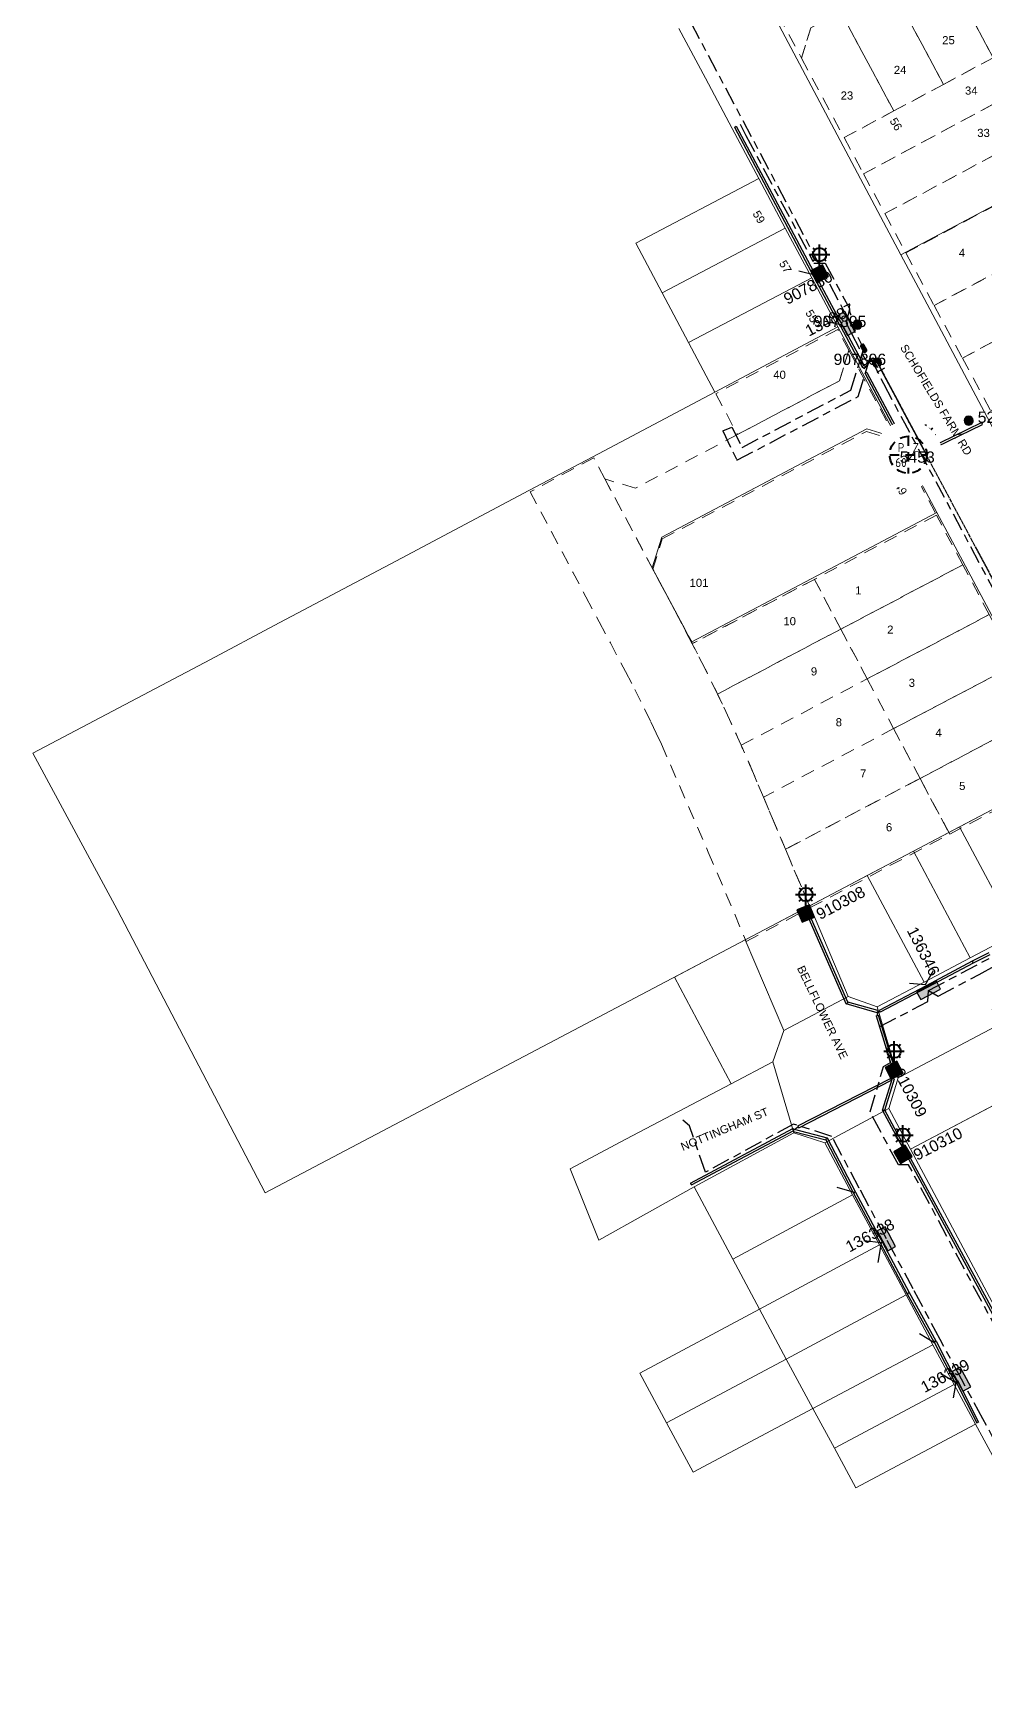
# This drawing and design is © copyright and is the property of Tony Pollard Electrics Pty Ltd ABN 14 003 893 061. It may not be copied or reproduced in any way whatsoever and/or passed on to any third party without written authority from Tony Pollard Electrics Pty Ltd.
# Model space of a CAD drawing. Header units: metres. Extents: x 303431 to 305438, y 6269401 to 6270518.
# Drawn here: x 303430.8 to 303642, y 6269527.3 to 6269892.9 of the extents above; entities that cross this region are included whole.
import ezdxf
from ezdxf.enums import TextEntityAlignment as Align

# ---------------------------------------------------------------- set-up
doc = ezdxf.new("R2010")
doc.units = ezdxf.units.M
for name, pattern in [('Cable Exist OH', [1, 1, 0]), ('Cable Exist UG', [8.2, 4, -1.2, 1.8, -1.2]), ('Dash', [5, 3, -2])]:
    doc.linetypes.add(name, pattern=pattern)
doc.layers.get('0').update_dxf_attribs({"color": 6})
for name, color, linetype, lineweight in [('Cadastre Developer_SP_EXT', 9, 'Continuous', 5), ('Cadastre Land Parcels_SP_EXT', 9, 'Continuous', 5), ('Cadastre Roads_SP_EXT', 9, 'Continuous', 5)]:
    doc.layers.add(name, color=color, linetype=linetype, lineweight=lineweight)
for name, color, linetype in [('Duct_SP_EXT', 7, 'Continuous'), ('Equip_HV_EXT', 7, 'Continuous'), ('Equip_SL_EXT', 7, 'Continuous'), ('Equip_SP_SL_EXT', 7, 'Continuous'), ('Mains_HV_EXT', 7, 'Continuous'), ('Mains_LV_EXT', 7, 'Continuous'), ('Mains_SL_EXT', 7, 'Continuous'), ('SupportsOH_SP_TR_HV_LV_SL_EXT', 7, 'Continuous'), ('SupportsUG_SP_LV_EXT', 7, 'Continuous'), ('SupportsUG_SP_LV_SL_EXT', 7, 'Continuous'), ('Trench_SP_EXT', 7, 'Continuous')]:
    doc.layers.add(name, color=color, linetype=linetype)
doc.styles.add('COLUMN_LABEL', font='arial.ttf')
doc.styles.add('iecARIAL', font='arial.ttf', dxfattribs={"height": 2})
doc.styles.add('IESYMBOL1', font='isocp.shx')
doc.styles.add('POLE_LABEL', font='arial.ttf')
doc.styles.add('SLCP_LABEL', font='arial.ttf', dxfattribs={"height": 3.5})
doc.styles.get("Standard").update_dxf_attribs({"font": 'arial.ttf'})

# ---------------------------------------------------------------- blocks, each defined once
blk = doc.blocks.new('COLUMN_EXT')
blk.add_hatch(color=256).paths.add_polyline_path([(-1.49, 1.48), (-1.49, -1.49), (1.48, -1.49), (1.48, 1.48)])
blk.add_lwpolyline([(-1.49, -1.49), (1.48, -1.49), (1.48, 1.48), (-1.49, 1.48)], close=True)
for tag, height, style, flags, p in [('STRUCTURE_PLANT_NUMBER', 0.2, 'POLE_LABEL', 9, (1.81, 0.03)), ('ASSET_NUM', 2.5, 'COLUMN_LABEL', 8, (2, 2)), ('STREET_CODE', 0.2, 'COLUMN_LABEL', 9, (1.81, -0.2))]:
    blk.add_attdef(tag, text='', height=height, dxfattribs=dict(style=style, flags=flags)).set_placement(p, align=Align.MIDDLE_LEFT)
at = {"flags": 1}
blk.add_attdef('Z', (1.81, -2.35), '', height=0.2, dxfattribs=at)
at = {"flags": 9}
for tag, p in [('COLUMN_TYPE', (1.81, -0.4)), ('OWNED_BY', (1.81, -0.6)), ('STATE', (1.81, -0.8)), ('USAGE', (1.81, -1)), ('STREETNAME', (1.81, -1.6)), ('SUBURB', (1.81, -1.8)), ('LEGEND', (1.81, -1.2)), ('LOCATION', (1.81, -1.4)), ('NOTES', (1.81, -2))]:
    blk.add_attdef(tag, text='', height=0.2, dxfattribs=at).set_placement(p, align=Align.MIDDLE_LEFT)
blk = doc.blocks.new('PILLAR_EXT')
blk.add_hatch(color=256).paths.add_polyline_path([(-2.475, 0.99), (-2.475, -0.99), (2.475, -0.99), (2.475, 0.99)])
blk.add_lwpolyline([(-2.475, -0.99), (2.475, -0.99), (2.475, 0.99), (-2.475, 0.99)], close=True)
at = {"style": 'iecARIAL', "flags": 8}
blk.add_attdef('ASSET_NUM', (1.5, 3.5), '', height=2.5, dxfattribs=at)
for tag, p, flags in [('OWNED_BY', (0, -0.2), 9), ('STATE', (0, -0.4), 9), ('SUPPORT_TYPE', (0, -0.6), 9), ('STREETNAME', (0, -1.8), 9), ('SUBURB', (0, -2), 1), ('USAGE', (0, -0.8), 9), ('LEGEND', (0, -1), 9), ('LOCATION', (0, -1.2), 9), ('NOTES', (0, -1.4), 9), ('PARENT', (0, -1.6), 9)]:
    blk.add_attdef(tag, p, '', height=0.2, dxfattribs=dict(flags=flags))
blk = doc.blocks.new('SL_LANTERN_EXT')
at = {"lineweight": 40}
for p, q in [((-2.25, 4.22), (2.25, 4.22)), ((-1.46, 5.68), (-1.06, 5.28)), ((0, 1.97), (0, 6.47)), ((1.46, 5.68), (1.06, 5.28)), ((-1.46, 2.76), (-1.06, 3.16)), ((0, 0), (0, 2.72)), ((1.46, 2.76), (1.06, 3.16))]:
    blk.add_line(p, q, dxfattribs=at)
blk.add_circle((0, 4.22), 1.5, dxfattribs=at)
at = {"style": 'iecARIAL', "flags": 9}
blk.add_attdef('ASSET_NUM', (1.5, 1.5), '', height=2.5, dxfattribs=at)
for tag, p, height, flags in [('OPERATING_VOLTAGE', (0.98, -1.65), 0.2, 9), ('ORIENTATION', (0.98, -1.85), 0.2, 9), ('OWNED_BY', (0.98, -2.05), 0.2, 9), ('STATE', (0.98, -2.25), 0.2, 9), ('CONSTRUCTED_VOLTAGE', (0.98, -0.65), 0.2, 9), ('CONTROL_TYPE', (0.98, -0.85), 0.2, 9), ('LANTERN_PURPOSE', (0.98, -1.05), 0.2, 9), ('LANTERN_TYPE', (0.98, -1.25), 0.2, 9), ('NO_PHASES', (0.98, -1.45), 0.2, 9), ('USAGE', (0.98, -2.45), 0.2, 9), ('CEXIST', (0.98, -2.65), 0.2, 9), ('CNEW', (0.98, -2.85), 0.2, 9), ('CNUMBER', (0.98, -3.05), 0.2, 9), ('CREMOVE', (0.98, -3.25), 0.2, 9), ('CREPLACE', (0.98, -3.45), 0.2, 9), ('LKINGHEIGHT', (0.98, -3.65), 0.2, 9), ('LBRACKET', (0.98, -3.85), 0.2, 9), ('LNUMBER', (2.18, -3.25), 2.5, 8), ('LBRACKETVOCAB', (0.98, -4.05), 0.2, 9), ('LCATEGORY', (0.98, -4.25), 0.2, 9), ('LCHARGE1', (0.98, -4.45), 0.2, 9), ('LCHARGE1PERCENT', (0.98, -4.65), 0.2, 9), ('LCHARGE2', (0.98, -4.85), 0.2, 9), ('LCHARGE2PERCENT', (0.98, -5.05), 0.2, 9), ('LCHARGE3', (0.98, -5.25), 0.2, 9), ('LCHARGE3PERCENT', (0.98, -5.45), 0.2, 9), ('LEXIST', (0.98, -5.65), 0.2, 9), ('LLAMP', (0.98, -5.85), 0.2, 9), ('LLAMPVOCAB', (0.98, -6.05), 0.2, 9), ('LMAST', (0.98, -6.25), 0.2, 9), ('LMASTVOCAB', (0.98, -6.45), 0.2, 9), ('LNEW', (0.98, -6.65), 0.2, 9), ('LANTNUMBER', (0.98, -6.85), 0.2, 9), ('LOUTREACH', (0.98, -7.25), 0.2, 9), ('LOUTREACHVOCAB', (0.98, -7.45), 0.2, 9), ('STREETNAME', (0.98, -9.25), 0.2, 9), ('SUBURB', (0.98, -9.45), 0.2, 1), ('LRATECODE', (0.98, -7.65), 0.2, 9), ('LREMOVE', (0.98, -7.85), 0.2, 9), ('LREPLACE', (0.98, -8.05), 0.2, 9), ('LTYPE', (0.98, -8.25), 0.2, 9), ('LTYPEVOCAB', (0.98, -8.45), 0.2, 9), ('LEGEND', (0.98, -8.65), 0.2, 9), ('LOCATION', (0.98, -8.85), 0.2, 9), ('NOTES', (0.98, -9.05), 0.2, 9)]:
    blk.add_attdef(tag, p, '', height=height, dxfattribs=dict(flags=flags))
blk = doc.blocks.new('POLE_EXT')
blk.add_hatch(color=256).paths.add_polyline_path([(-1, 0, 1), (1, 0, 1)])
blk.add_lwpolyline([(-1, 0, 1), (1, 0, 1)], format="xyb", close=True)
for tag, height, flags, p in [('pNumber', 2.5, 8, (-17.84, 2.07)), ('OWNED_BY', 0.2, 9, (1.35, -0.4)), ('SPECIAL_USE', 0.2, 9, (1.35, -0.8)), ('STATE', 0.2, 9, (1.35, -1)), ('cLV', 0.2, 9, (1.35, -1.4)), ('hDepth', 0.2, 9, (1.35, -1.6)), ('hDia', 0.2, 9, (1.35, -1.8)), ('cHV', 0.2, 9, (1.35, -2)), ('cLinedev', 0.2, 9, (1.35, -3.4)), ('PARENT', 0.2, 9, (1.35, -0.6)), ('USAGE', 0.2, 9, (1.35, -1.2)), ('LBRACKET', 0.2, 9, (1.35, -2.2)), ('LExisting', 0.2, 9, (1.35, -2.4)), ('LANTNUMBER', 0.2, 9, (1.35, -2.6)), ('LOther', 0.2, 9, (1.35, -2.8)), ('LRemove', 0.2, 9, (1.35, -3)), ('LEGEND', 0.2, 9, (1.35, -3.2)), ('LOCATION', 0.2, 9, (1.35, -3.6)), ('pExisting', 0.2, 9, (1.35, -3.8)), ('pFooting', 0.2, 9, (1.35, -4.4)), ('pNew', 0.2, 9, (1.35, -4.6)), ('pRelocate', 0.2, 9, (1.35, -5)), ('pRemove', 0.2, 9, (1.35, -5.2)), ('pReplace', 0.2, 9, (1.35, -5.4)), ('pStay', 0.2, 9, (1.35, -5.6)), ('pType', 0.2, 9, (1.35, -5.8)), ('cspan', 0.2, 9, (1.35, -6)), ('STREETNAME', 0.2, 9, (1.35, -6.2)), ('SUBURB', 0.2, 9, (1.35, -6.4)), ('OPERATED_BY', 0.2, 9, (1.36, -7.01)), ('PFNUMBER', 0.2, 9, (1.35, -4)), ('NEWPFNUMBER', 0.2, 9, (1.35, -4.2)), ('NOTES', 0.2, 9, (1.35, -6.6)), ('MAINTAINED_BY', 0.2, 9, (1.36, -6.81))]:
    blk.add_attdef(tag, text='', height=height, dxfattribs=dict(flags=flags)).set_placement(p, align=Align.MIDDLE_LEFT)
at = {"style": 'POLE_LABEL'}
for tag, height, flags, p in [('STRUCTURE_PLANT_NUMBER', 0.2, 9, (1.35, 0.03)), ('ASSET_NUM', 2.5, 8, (2, 2)), ('STREET_CODE', 0.2, 9, (1.35, -0.2))]:
    blk.add_attdef(tag, text='', height=height, dxfattribs=dict(at, flags=flags)).set_placement(p, align=Align.MIDDLE_LEFT)
at = {"flags": 1}
blk.add_attdef('Z', (1.35, -7.33), '', height=0.2, dxfattribs=at)
blk = doc.blocks.new('HV_STJ_EXT')
h = blk.add_hatch(color=256)
edge = h.paths.add_edge_path()
edge.add_ellipse((-0.59, 0.13), major_axis=(0.226, 0.226), ratio=1, start_angle=45, end_angle=135)
edge.add_line((-0.91, 0.13), (-0.91, -0.13))
edge.add_ellipse((-0.59, -0.13), major_axis=(0.226, 0.226), ratio=1, start_angle=135, end_angle=225)
edge.add_line((-0.59, -0.45), (0.59, -0.45))
edge.add_ellipse((0.59, -0.13), major_axis=(-0.226, 0.226), ratio=1, start_angle=135, end_angle=225)
edge.add_line((0.91, -0.13), (0.91, 0.13))
edge.add_ellipse((0.59, 0.13), major_axis=(-0.226, 0.226), ratio=1, start_angle=225, end_angle=315)
edge.add_line((0.59, 0.45), (-0.59, 0.45))
blk.add_lwpolyline([(-0.91, 0.13), (-0.91, -0.13, 0.414214), (-0.59, -0.45), (0.59, -0.45, 0.414214), (0.91, -0.13), (0.91, 0.13, 0.414214), (0.59, 0.45), (-0.59, 0.45, 0.414214)], format="xyb", close=True)
for tag, flags, p in [('ORIENTATION', 9, (1.5, 0)), ('Z', 1, (1.5, -0.8)), ('USAGE', 9, (1.5, -0.2)), ('LEGEND', 9, (1.5, -0.4)), ('NOTES', 9, (1.5, -0.6))]:
    blk.add_attdef(tag, text='', height=0.2, dxfattribs=dict(flags=flags)).set_placement(p, align=Align.MIDDLE_LEFT)
blk = doc.blocks.new('End Shackle_EXT')
blk.add_wipeout([(0, 0.25), (1.81, 0.25), (1.82, -0.25), (0, -0.25)])
blk.add_line((1.81, -1), (1.81, 1))
at = {"flags": 1}
blk.add_attdef('Z', (0, 0), '', height=0.2, dxfattribs=at)
at = {"flags": 9}
for tag, p in [('CONNECTOR_TYPE', (0, 0)), ('CONSTRUCTED_VOLTAGE', (0, -0.2)), ('OPERATING_VOLTAGE', (0, -0.6)), ('ORIENTATION', (0, -0.8)), ('OWNED_BY', (0, -1)), ('STATE', (0, -1.2)), ('NO_PHASES', (0, -0.4)), ('USAGE', (0, -1.4)), ('NOTES', (0, -1.6))]:
    blk.add_attdef(tag, text='', height=0.2, dxfattribs=at).set_placement(p, align=Align.MIDDLE_LEFT)
blk = doc.blocks.new('SLCP_ZELL_EXT')
blk.add_wipeout([(-0.24, 7.5), (-0.71, 7.47), (-1.17, 7.41), (-1.64, 7.32), (-2.09, 7.21), (-2.54, 7.06), (-2.98, 6.89), (-3.41, 6.69), (-3.82, 6.46), (-4.22, 6.21), (-4.6, 5.93), (-4.96, 5.63), (-5.31, 5.31), (-5.63, 4.96), (-5.93, 4.6), (-6.21, 4.22), (-6.46, 3.82), (-6.69, 3.41), (-6.89, 2.98), (-7.06, 2.54), (-7.21, 2.09), (-7.32, 1.64), (-7.41, 1.17), (-7.47, 0.71), (-7.5, 0.24), (-7.5, -0.24), (-7.47, -0.71), (-7.41, -1.17), (-7.32, -1.64), (-7.21, -2.09), (-7.06, -2.54), (-6.89, -2.98), (-6.69, -3.41), (-6.46, -3.82), (-6.21, -4.22), (-5.93, -4.6), (-5.63, -4.96), (-5.31, -5.31), (-4.96, -5.63), (-4.6, -5.93), (-4.22, -6.21), (-3.82, -6.46), (-3.41, -6.69), (-2.98, -6.89), (-2.54, -7.06), (-2.09, -7.21), (-1.64, -7.32), (-1.17, -7.41), (-0.71, -7.47), (-0.24, -7.5), (0.24, -7.5), (0.71, -7.47), (1.17, -7.41), (1.64, -7.32), (2.09, -7.21), (2.54, -7.06), (2.98, -6.89), (3.41, -6.69), (3.82, -6.46), (4.22, -6.21), (4.6, -5.93), (4.96, -5.63), (5.31, -5.31), (5.63, -4.96), (5.93, -4.6), (6.21, -4.22), (6.46, -3.82), (6.69, -3.41), (6.89, -2.98), (7.06, -2.54), (7.21, -2.09), (7.32, -1.64), (7.41, -1.17), (7.47, -0.71), (7.5, -0.24), (7.5, 0.24), (7.47, 0.71), (7.41, 1.17), (7.32, 1.64), (7.21, 2.09), (7.06, 2.54), (6.89, 2.98), (6.69, 3.41), (6.46, 3.82), (6.21, 4.22), (5.93, 4.6), (5.63, 4.96), (5.31, 5.31), (4.96, 5.63), (4.6, 5.93), (4.22, 6.21), (3.82, 6.46), (3.41, 6.69), (2.98, 6.89), (2.54, 7.06), (2.09, 7.21), (1.64, 7.32), (1.17, 7.41), (0.71, 7.47), (0.24, 7.5)])
at = {"linetype": 'Dash', "lineweight": 40, "ltscale": 0.7}
for p, q in [((0, 4.11), (0, -4.11)), ((-4.11, 0), (4.11, 0))]:
    blk.add_line(p, q, dxfattribs=at)
blk.add_circle((0, 0), 4.11, dxfattribs=at)
at = {"lineweight": 40, "style": 'IESYMBOL1'}
for s, p in [('P', (-1.6, 0)), ('Z', (1.7, 0)), ('60', (-1.61, -3.31))]:
    blk.add_text(s, height=2, dxfattribs=at).set_placement(p, align=Align.BOTTOM_CENTER)
at = {"flags": 1}
blk.add_attdef('Z', (0, 0), '', height=0.2, dxfattribs=at)
at = {"style": 'SLCP_LABEL'}
for tag, height, flags, p in [('ASSET_NUM', 2.5, 8, (2, 2)), ('STREET_CODE', 0.2, 9, (0, -0.2))]:
    blk.add_attdef(tag, text='', height=height, dxfattribs=dict(at, flags=flags)).set_placement(p, align=Align.MIDDLE_LEFT)
at = {"flags": 9}
for tag, p in [('CONSTRUCTED_VOLTAGE', (0, -0.4)), ('CONTROL_TYPE', (0, -0.6)), ('OPERATING_VOLTAGE', (0, -1)), ('ORIENTATION', (0, -1.2)), ('OWNED_BY', (0, -1.4)), ('STATE', (0, -2)), ('NO_PHASES', (0, -0.8)), ('USAGE', (0, -1.6)), ('LOCATION', (0, -1.8)), ('NOTES', (0, -2.2))]:
    blk.add_attdef(tag, text='', height=0.2, dxfattribs=at).set_placement(p, align=Align.MIDDLE_LEFT)

msp = doc.modelspace()

# ---------------------------------------------------------------- linework, layer by layer
at = {"layer": 'Cadastre Developer_SP_EXT', "linetype": 'Dash'}
for points in [[(303655.11965, 6269945.63992), (303653.07738, 6269938.86934), (303646.46811, 6269935.32349), (303635.45315, 6269929.41273), (303624.4382, 6269923.50198), (303613.42177, 6269917.58975), (303602.40681, 6269911.679), (303595.79754, 6269908.13314), (303589.02697, 6269910.17541), (303601.32204, 6269887.262), (303603.36283, 6269894.03258), (303609.9721, 6269897.57992), (303620.98853, 6269903.49067), (303632.00349, 6269909.40142), (303643.01992, 6269915.31217), (303654.03488, 6269921.22292), (303660.64414, 6269924.77026), (303667.41472, 6269922.72799), (303655.11965, 6269945.63992)], [(303643.01992, 6269915.31217), (303632.00349, 6269909.40142), (303643.82499, 6269887.37003), (303654.84143, 6269893.28079), (303643.01992, 6269915.31217)], [(303632.00349, 6269909.40142), (303620.98853, 6269903.49067), (303632.81004, 6269881.45928), (303643.82499, 6269887.37003), (303632.00349, 6269909.40142)], [(303620.98853, 6269903.49067), (303609.9721, 6269897.57992), (303621.79508, 6269875.54853), (303632.81004, 6269881.45928), (303620.98853, 6269903.49067)], [(303609.9721, 6269897.57992), (303603.36283, 6269894.03258), (303601.32204, 6269887.262), (303610.77865, 6269869.63778), (303621.79508, 6269875.54853), (303609.9721, 6269897.57992)], [(303648.12856, 6269879.35041), (303643.82499, 6269887.37003), (303632.81004, 6269881.45928), (303621.79508, 6269875.54853), (303610.77865, 6269869.63778), (303615.08222, 6269861.61816), (303648.12856, 6269879.35041)], [(303652.87315, 6269870.50944), (303648.12856, 6269879.35041), (303615.08222, 6269861.61816), (303619.82681, 6269852.77571), (303652.87315, 6269870.50944)], [(303657.5319, 6269861.68623), (303652.87315, 6269870.50944), (303619.82681, 6269852.77571), (303624.48556, 6269844.09605), (303657.5319, 6269861.68623)], [(303663.81263, 6269850.01864), (303657.5319, 6269861.68623), (303624.48556, 6269844.09605), (303630.75001, 6269832.4181), (303663.81263, 6269850.01864)], [(303670.09187, 6269838.34957), (303663.81263, 6269850.01864), (303630.75001, 6269832.4181), (303637.01594, 6269820.74163), (303670.09187, 6269838.34957)], [(303676.3726, 6269826.6805), (303670.09187, 6269838.34957), (303637.01594, 6269820.74163), (303643.28187, 6269809.06515), (303676.3726, 6269826.6805)], [(303609.75751, 6269815.69514), (303611.84418, 6269822.46424), (303609.3905, 6269827.08599), (303582.31854, 6269812.83152), (303587.09421, 6269803.76116), (303609.75751, 6269815.69514)], [(303568.35561, 6269773.87887), (303570.43784, 6269780.62133), (303615.73338, 6269804.473), (303622.50248, 6269802.38633), (303611.84418, 6269822.46424), (303609.75751, 6269815.69514), (303587.09421, 6269803.76116), (303564.4605, 6269791.84495), (303557.71508, 6269793.92422), (303568.35561, 6269773.87887)], [(303589.03437, 6269691.34145), (303603.24296, 6269698.82238), (303597.76878, 6269711.76122), (303595.32397, 6269717.54174), (303590.64303, 6269728.60849), (303587.94219, 6269734.84482), (303585.36123, 6269740.5469), (303582.69148, 6269746.20755), (303579.93737, 6269751.81936), (303577.07375, 6269757.37641), (303571.95771, 6269767.09497), (303568.35709, 6269773.87591), (303557.71508, 6269793.92422), (303555.24511, 6269798.57557), (303541.11347, 6269791.07391), (303545.82402, 6269782.20039), (303548.19187, 6269777.73995), (303550.55972, 6269773.27802), (303553.48994, 6269767.75945), (303556.42904, 6269762.22311), (303558.91824, 6269757.53328), (303562.24952, 6269751.18004), (303564.32287, 6269747.24201), (303566.50425, 6269742.897), (303567.90572, 6269740.03189), (303569.09705, 6269737.54713), (303570.27062, 6269735.05349), (303580.64921, 6269711.16333), (303589.03437, 6269691.34145)], [(303631.2517, 6269785.9046), (303604.17974, 6269771.64864), (303610.04018, 6269760.60853), (303637.11213, 6269774.863), (303631.2517, 6269785.9046)], [(303637.11213, 6269774.863), (303610.04018, 6269760.60853), (303615.90061, 6269749.56694), (303642.97404, 6269763.82289), (303637.11213, 6269774.863)], [(303648.83448, 6269752.7813), (303642.97404, 6269763.82289), (303615.90061, 6269749.56694), (303621.76253, 6269738.52683), (303648.83448, 6269752.7813)], [(303654.69491, 6269741.74119), (303648.83448, 6269752.7813), (303621.76253, 6269738.52683), (303627.62296, 6269727.48524), (303654.69491, 6269741.74119)], [(303627.62296, 6269727.48524), (303621.76253, 6269738.52683), (303592.88065, 6269723.3193), (303597.7673, 6269711.76566), (303627.62296, 6269727.48524)], [(303654.69491, 6269741.74119), (303627.62296, 6269727.48524), (303634.18931, 6269715.11765), (303661.26127, 6269729.3736), (303654.69491, 6269741.74119)], [(303634.18931, 6269715.11765), (303627.62296, 6269727.48524), (303597.7673, 6269711.76566), (303603.24296, 6269698.82238), (303634.18931, 6269715.11765)]]:
    msp.add_lwpolyline(points, close=True, dxfattribs=at)
for points in [[(303631.2517, 6269785.9046), (303577.09447, 6269757.38825), (303577.09447, 6269757.38825, 0.000979608), (303576.36784, 6269758.77937), (303576.36784, 6269758.77937, 0.001085241), (303575.55685, 6269760.31403), (303575.55685, 6269760.31403), (303568.35709, 6269773.87591), (303570.43784, 6269780.62133), (303615.73338, 6269804.473), (303622.50248, 6269802.38633)], [(303610.04018, 6269760.60853), (303604.17974, 6269771.64864), (303577.09447, 6269757.38825), (303577.09447, 6269757.38825, -0.007815109), (303582.69148, 6269746.20755)], [(303615.90061, 6269749.56694), (303610.04018, 6269760.60853), (303582.69148, 6269746.20755), (303582.69148, 6269746.20755, -0.007823838), (303587.94219, 6269734.84482)], [(303621.76253, 6269738.52683), (303592.88065, 6269723.3193), (303590.64303, 6269728.60849), (303590.64303, 6269728.60849, 0.004247681), (303587.94219, 6269734.84482), (303587.94219, 6269734.84482), (303615.90061, 6269749.56694)]]:
    msp.add_lwpolyline(points, format="xyb", close=True, dxfattribs=at)
at = {"layer": 'Cadastre Land Parcels_SP_EXT', "linetype": 'Continuous'}
for points in [[(303808.61062, 6269881.75869), (303774.58349, 6269946.19539), (303756.29033, 6269980.70368), (303597.03793, 6269896.36935), (303596.09427, 6269895.84571), (303595.74005, 6269895.64856), (303623.3871, 6269843.64158), (303689.85413, 6269878.89839), (303714.64839, 6269831.95252), (303808.61062, 6269881.75869)], [(303808.61062, 6269881.75869), (303774.58349, 6269946.19539), (303756.29033, 6269980.70368), (303597.03793, 6269896.36935), (303596.09427, 6269895.84571), (303595.74005, 6269895.64856), (303623.3871, 6269843.64158), (303689.85413, 6269878.89839), (303714.64839, 6269831.95252), (303808.61062, 6269881.75869)], [(303808.61062, 6269881.75869), (303774.58349, 6269946.19539), (303756.29033, 6269980.70368), (303597.03793, 6269896.36935), (303596.09427, 6269895.84571), (303595.74005, 6269895.64856), (303623.3871, 6269843.64158), (303689.85413, 6269878.89839), (303714.64839, 6269831.95252), (303808.61062, 6269881.75869)], [(303714.64839, 6269831.95252), (303689.85413, 6269878.89839), (303623.3871, 6269843.64158), (303627.29653, 6269836.28656), (303648.29699, 6269796.78174), (303714.64839, 6269831.95252)], [(303597.71606, 6269849.55827), (303591.84255, 6269860.57953), (303564.54239, 6269846.23485), (303570.3938, 6269835.19716), (303597.71606, 6269849.55827)], [(303603.58956, 6269838.53798), (303597.71606, 6269849.55827), (303570.3938, 6269835.19716), (303576.24522, 6269824.15955), (303603.58956, 6269838.53798)], [(303609.38868, 6269827.65744), (303603.58956, 6269838.53798), (303576.24522, 6269824.15955), (303582.10088, 6269813.20057), (303609.38868, 6269827.65744)], [(303609.38868, 6269827.65744), (303582.10088, 6269813.20057), (303555.0113, 6269798.8482), (303540.84566, 6269791.3439), (303512.60484, 6269776.38194), (303484.35183, 6269761.41372), (303470.17727, 6269753.90315), (303430.82721, 6269733.05479), (303449.52263, 6269698.42902), (303482.33466, 6269635.5915), (303661.48991, 6269729.9946), (303631.35117, 6269786.48958), (303576.95506, 6269757.75171), (303576.26368, 6269759.07317), (303575.56745, 6269760.39056), (303568.22285, 6269774.22804), (303570.32879, 6269780.98337), (303615.83705, 6269805.02865), (303622.57639, 6269802.9372), (303609.38868, 6269827.65744)], [(303631.35117, 6269786.48958), (303622.57639, 6269802.9372), (303615.83705, 6269805.02865), (303570.32879, 6269780.98337), (303568.22285, 6269774.22804), (303575.56745, 6269760.39056), (303576.26368, 6269759.07317), (303576.95506, 6269757.75171), (303631.35117, 6269786.48958)], [(303659.24264, 6269698.4822), (303646.61858, 6269722.15879), (303636.3818, 6269716.76511), (303649.00586, 6269693.08861), (303659.24264, 6269698.4822)], [(303649.00586, 6269693.08861), (303636.3818, 6269716.76511), (303626.14414, 6269711.37046), (303638.76908, 6269687.69396), (303649.00586, 6269693.08861)], [(303638.76908, 6269687.69396), (303626.14414, 6269711.37046), (303615.90736, 6269705.97581), (303628.5323, 6269682.30028), (303638.76908, 6269687.69396)], [(303628.5323, 6269682.30028), (303615.90736, 6269705.97581), (303603.13332, 6269699.24513), (303611.70211, 6269679.09858), (303618.12116, 6269676.81456), (303628.5323, 6269682.30028)], [(303594.93534, 6269664.5911), (303597.41749, 6269671.56805), (303588.8411, 6269691.71451), (303573.12947, 6269683.43465), (303585.68224, 6269659.71487), (303594.93534, 6269664.5911)], [(303713.94332, 6269631.64559), (303688.87223, 6269678.65338), (303625.47856, 6269645.25164), (303650.56714, 6269598.25533), (303713.94332, 6269631.64559)], [(303657.17574, 6269661.95304), (303649.99227, 6269675.40504), (303622.74599, 6269661.04852), (303620.66319, 6269654.26183), (303625.47856, 6269645.25164), (303657.17574, 6269661.95304)], [(303612.66229, 6269635.1168), (303606.49623, 6269646.62636), (303599.6062, 6269648.85296), (303577.51553, 6269636.86675), (303586.09908, 6269620.8608), (303612.66229, 6269635.1168)], [(303618.58623, 6269624.01798), (303612.66229, 6269635.1168), (303586.09908, 6269620.8608), (303592.02399, 6269609.76198), (303618.58623, 6269624.01798)], [(303624.51193, 6269612.91916), (303618.58623, 6269624.01798), (303592.02399, 6269609.76198), (303597.94386, 6269598.66007), (303624.51193, 6269612.91916)], [(303630.43587, 6269601.82035), (303624.51193, 6269612.91916), (303597.94386, 6269598.66007), (303603.8663, 6269587.68156), (303630.43587, 6269601.82035)], [(303597.94386, 6269598.66007), (303592.02399, 6269609.76198), (303565.45813, 6269595.51976), (303571.37854, 6269584.55812), (303597.94386, 6269598.66007)], [(303635.175, 6269593.00351), (303630.43587, 6269601.82035), (303603.8663, 6269587.68156), (303608.60349, 6269578.91446), (303635.175, 6269593.00351)], [(303603.8663, 6269587.68156), (303597.94386, 6269598.66007), (303571.37854, 6269584.55812), (303577.29974, 6269573.59754), (303603.8663, 6269587.68156)], [(303639.9114, 6269584.23438), (303635.175, 6269593.00351), (303608.60349, 6269578.91446), (303613.34077, 6269570.14542), (303639.9114, 6269584.23438)]]:
    msp.add_lwpolyline(points, close=True, dxfattribs=at)
at = {"layer": 'Cadastre Roads_SP_EXT', "linetype": 'Continuous'}
msp.add_lwpolyline([(303574.12775, 6269893.81951), (303580.00131, 6269882.79824), (303585.92151, 6269871.68938), (303591.84258, 6269860.57954), (303597.71606, 6269849.55828), (303603.58954, 6269838.53799), (303609.38867, 6269827.6574), (303622.57643, 6269802.93726), (303631.35119, 6269786.48961), (303661.48986, 6269729.9946), (303671.74913, 6269710.75887), (303689.62062, 6269719.04309), (303689.62062, 6269719.04309), (303683.67835, 6269730.22216), (303677.40229, 6269742.02882), (303671.52748, 6269753.07993), (303665.65268, 6269764.1321), (303660.01391, 6269774.74053), (303654.13902, 6269785.79261), (303648.29698, 6269796.78173), (303627.29646, 6269836.28655), (303623.38707, 6269843.64153), (303595.74005, 6269895.64849)], dxfattribs=at)
for points in [[(303649.99227, 6269675.40496), (303677.24766, 6269689.7655), (303669.66132, 6269703.97107), (303659.24265, 6269698.48216), (303649.00581, 6269693.08862), (303638.76905, 6269687.69394), (303628.5323, 6269682.30031), (303618.12114, 6269676.81458), (303622.74598, 6269661.04856), (303649.99227, 6269675.40496)], [(303611.70211, 6269679.09852), (303603.13336, 6269699.24512), (303588.84116, 6269691.7145), (303597.41741, 6269671.56807), (303611.70211, 6269679.09852)], [(303577.51551, 6269636.86674), (303599.60625, 6269648.85292), (303594.93532, 6269664.59112), (303585.6822, 6269659.71488), (303574.02107, 6269653.56995), (303562.35906, 6269647.42493), (303550.00376, 6269640.91459), (303556.32442, 6269625.07801), (303577.51551, 6269636.86674)], [(303684.8371, 6269534.73505), (303680.39356, 6269542.96921), (303675.66823, 6269551.72967), (303670.94113, 6269560.49101), (303664.74578, 6269571.97411), (303660.01877, 6269580.73554), (303655.29335, 6269589.49494), (303650.56705, 6269598.25532), (303625.47851, 6269645.25163), (303620.66311, 6269654.26182), (303606.49622, 6269646.62638), (303612.66225, 6269635.11678), (303618.58624, 6269624.01799), (303624.51191, 6269612.91919), (303630.4359, 6269601.82031), (303635.17501, 6269593.00351), (303639.91138, 6269584.23439), (303644.65843, 6269575.5142), (303649.38464, 6269566.75383), (303655.29309, 6269555.80286), (303661.19986, 6269544.85286), (303665.92687, 6269536.09249), (303670.69547, 6269527.25335), (303684.8371, 6269534.73505)]]:
    msp.add_lwpolyline(points, close=True, dxfattribs=at)
at = {"layer": 'Duct_SP_EXT'}
for p, q in [((303586.43609, 6269871.94532), (303586.6481, 6269872.0578)), ((303586.43609, 6269871.94532), (303604.06069, 6269838.72512)), ((303586.86011, 6269872.17028), (303586.6481, 6269872.0578)), ((303586.86011, 6269872.17028), (303604.48471, 6269838.95008)), ((303604.06069, 6269838.72512), (303604.2727, 6269838.8376)), ((303604.06109, 6269838.72437), (303604.2727, 6269838.8376)), ((303604.06109, 6269838.72437), (303609.22807, 6269829.06818)), ((303604.48431, 6269838.95084), (303604.2727, 6269838.8376)), ((303604.48471, 6269838.95008), (303604.2727, 6269838.8376)), ((303604.48431, 6269838.95084), (303609.65097, 6269829.29524)), ((303609.22807, 6269829.06818), (303609.43952, 6269829.18171)), ((303609.22807, 6269829.06818), (303609.90605, 6269827.80972)), ((303609.65097, 6269829.29524), (303609.43952, 6269829.18171)), ((303609.65097, 6269829.29524), (303610.32863, 6269828.03738)), ((303609.90605, 6269827.80972), (303610.11734, 6269827.92355)), ((303610.05534, 6269827.63866), (303610.26687, 6269827.75205)), ((303610.05534, 6269827.63866), (303614.7769, 6269818.83016)), ((303610.32863, 6269828.03738), (303610.11734, 6269827.92355)), ((303610.4784, 6269827.86543), (303610.26687, 6269827.75205)), ((303610.4784, 6269827.86543), (303615.14781, 6269819.15422)), ((303614.7769, 6269818.83016), (303614.96235, 6269818.99219)), ((303614.7769, 6269818.83016), (303615.29537, 6269818.45479)), ((303615.14781, 6269819.15422), (303614.96235, 6269818.99219)), ((303626.06265, 6269799.01767), (303641.26477, 6269806.46362)), ((303626.27379, 6269798.5866), (303641.47591, 6269806.03255)), ((303641.26477, 6269806.46362), (303641.37034, 6269806.24809)), ((303641.47591, 6269806.03255), (303641.37034, 6269806.24809)), ((303623.90404, 6269801.38598), (303624.11584, 6269801.49885)), ((303624.32764, 6269801.61173), (303624.11584, 6269801.49885)), ((303626.06265, 6269799.01767), (303626.16822, 6269798.80214)), ((303626.27379, 6269798.5866), (303626.16822, 6269798.80214)), ((303602.06262, 6269698.45441), (303602.28253, 6269698.55054)), ((303611.2455, 6269677.44679), (303602.06262, 6269698.45441)), ((303602.50244, 6269698.64667), (303602.28253, 6269698.55054)), ((303611.59453, 6269677.84674), (303602.50244, 6269698.64667)), ((303642.91098, 6269688.77098), (303639.18274, 6269686.91504)), ((303643.12489, 6269688.34128), (303639.40184, 6269686.48792)), ((303639.18274, 6269686.91504), (303628.94942, 6269681.50881)), ((303639.40184, 6269686.48792), (303629.17364, 6269681.0844)), ((303639.18274, 6269686.91504), (303639.29229, 6269686.70148)), ((303639.40184, 6269686.48792), (303639.29229, 6269686.70148)), ((303628.94966, 6269681.50894), (303618.53958, 6269676.024)), ((303629.1734, 6269681.08428), (303618.76332, 6269675.59934)), ((303628.94942, 6269681.50881), (303629.06153, 6269681.29661)), ((303628.94966, 6269681.50894), (303629.06153, 6269681.29661)), ((303629.1734, 6269681.08428), (303629.06153, 6269681.29661)), ((303629.17364, 6269681.0844), (303629.06153, 6269681.29661)), ((303611.2455, 6269677.44679), (303611.42002, 6269677.64676)), ((303618.08612, 6269675.50697), (303611.2455, 6269677.44679)), ((303611.59453, 6269677.84674), (303611.42002, 6269677.64676)), ((303618.21707, 6269675.96876), (303611.59453, 6269677.84674)), ((303617.88191, 6269674.80046), (303618.11142, 6269674.87063)), ((303617.88191, 6269674.80046), (303621.77912, 6269662.0521)), ((303618.08612, 6269675.50697), (303618.1516, 6269675.73787)), ((303618.34094, 6269674.94079), (303618.11142, 6269674.87063)), ((303618.21707, 6269675.96876), (303618.1516, 6269675.73787)), ((303618.34094, 6269674.94079), (303622.23815, 6269662.19242)), ((303618.53958, 6269676.024), (303618.65145, 6269675.81167)), ((303618.76332, 6269675.59934), (303618.65145, 6269675.81167)), ((303621.77912, 6269662.0521), (303622.00864, 6269662.12226)), ((303622.23815, 6269662.19242), (303622.00864, 6269662.12226)), ((303600.49056, 6269650.41262), (303621.04373, 6269660.94713)), ((303600.7095, 6269649.98546), (303621.26267, 6269660.51997)), ((303619.32276, 6269653.87912), (303621.49548, 6269661.01703)), ((303619.8399, 6269653.92972), (303621.95468, 6269660.87726)), ((303621.04373, 6269660.94713), (303621.1532, 6269660.73355)), ((303621.26267, 6269660.51997), (303621.1532, 6269660.73355)), ((303621.49548, 6269661.01703), (303621.72508, 6269660.94714)), ((303621.95468, 6269660.87726), (303621.72508, 6269660.94714)), ((303619.32276, 6269653.87912), (303619.58133, 6269653.90442)), ((303624.29592, 6269644.56811), (303619.32276, 6269653.87912)), ((303619.8399, 6269653.92972), (303619.58133, 6269653.90442)), ((303624.71931, 6269644.79425), (303619.8399, 6269653.92972)), ((303576.69167, 6269637.72265), (303599.40886, 6269649.82263)), ((303576.91732, 6269637.299), (303599.63451, 6269649.39898)), ((303599.40886, 6269649.82263), (303599.52168, 6269649.61081)), ((303599.63451, 6269649.39898), (303599.52168, 6269649.61081)), ((303599.53652, 6269649.1921), (303599.59719, 6269649.42431)), ((303599.53652, 6269649.1921), (303606.71142, 6269647.31743)), ((303599.65786, 6269649.65651), (303599.59719, 6269649.42431)), ((303599.65786, 6269649.65651), (303607.0387, 6269647.72803)), ((303600.49056, 6269650.41262), (303600.60003, 6269650.19904)), ((303600.7095, 6269649.98546), (303600.60003, 6269650.19904)), ((303606.71142, 6269647.31743), (303606.87506, 6269647.52273)), ((303606.71142, 6269647.31743), (303612.87952, 6269635.48297)), ((303607.0387, 6269647.72803), (303606.87506, 6269647.52273)), ((303607.0387, 6269647.72803), (303613.30518, 6269635.70482)), ((303624.22403, 6269644.64046), (303624.43509, 6269644.7547)), ((303649.6817, 6269597.61023), (303624.22403, 6269644.64046)), ((303624.29592, 6269644.56811), (303624.50761, 6269644.68118)), ((303624.64615, 6269644.86895), (303624.43509, 6269644.7547)), ((303624.71931, 6269644.79425), (303624.50761, 6269644.68118)), ((303650.10757, 6269597.83181), (303624.64615, 6269644.86895)), ((303576.69167, 6269637.72265), (303576.8045, 6269637.51083)), ((303576.91732, 6269637.299), (303576.8045, 6269637.51083)), ((303612.87952, 6269635.48297), (303613.09235, 6269635.5939)), ((303612.88062, 6269635.4809), (303613.09235, 6269635.5939)), ((303612.88062, 6269635.4809), (303618.83704, 6269624.31997)), ((303613.30409, 6269635.7069), (303613.09235, 6269635.5939)), ((303613.30518, 6269635.70482), (303613.09235, 6269635.5939)), ((303613.30409, 6269635.7069), (303619.26051, 6269624.54597)), ((303618.83704, 6269624.31997), (303619.04877, 6269624.43297)), ((303618.83705, 6269624.31995), (303619.04877, 6269624.43297)), ((303618.83705, 6269624.31995), (303624.78372, 6269613.18005)), ((303619.26049, 6269624.54599), (303619.04877, 6269624.43297)), ((303619.26051, 6269624.54597), (303619.04877, 6269624.43297)), ((303619.26049, 6269624.54599), (303625.20547, 6269613.40926)), ((303624.78372, 6269613.18005), (303624.9946, 6269613.29466)), ((303624.78372, 6269613.18005), (303630.67694, 6269602.52623)), ((303625.20547, 6269613.40926), (303624.9946, 6269613.29466)), ((303625.20547, 6269613.40926), (303631.09696, 6269602.75857)), ((303630.67694, 6269602.52623), (303630.88695, 6269602.6424)), ((303630.74822, 6269602.3952), (303630.96161, 6269602.50503)), ((303630.74822, 6269602.3952), (303635.4454, 6269593.26895)), ((303631.09696, 6269602.75857), (303630.88695, 6269602.6424)), ((303631.175, 6269602.61486), (303630.96161, 6269602.50503)), ((303631.175, 6269602.61486), (303635.87219, 6269593.48861)), ((303635.4454, 6269593.26895), (303635.6588, 6269593.37878)), ((303635.52588, 6269593.73451), (303635.74021, 6269593.84251)), ((303635.52588, 6269593.73451), (303640.17842, 6269584.50132)), ((303635.87219, 6269593.48861), (303635.6588, 6269593.37878)), ((303635.95454, 6269593.95051), (303635.74021, 6269593.84251)), ((303635.95454, 6269593.95051), (303640.60708, 6269584.71732)), ((303640.17842, 6269584.50132), (303640.39275, 6269584.60932)), ((303640.60708, 6269584.71732), (303640.39275, 6269584.60932))]:
    msp.add_line(p, q, dxfattribs=at)
at = {"layer": 'Mains_HV_EXT', "linetype": 'Cable Exist UG'}
for points in [[(303519.98202, 6269939.12908), (303529.69271, 6269920.94351), (303529.69271, 6269920.94351), (303549.7634, 6269931.48652), (303558.97843, 6269928.5069), (303565.22811, 6269916.88024), (303565.22811, 6269916.88024), (303615.11829, 6269822.90186)], [(303583.87155, 6269804.59884), (303585.89439, 6269805.38904), (303588.14453, 6269800.92479), (303588.14453, 6269800.92479), (303612.25713, 6269813.62152), (303613.86071, 6269818.82291), (303615.11829, 6269822.90186)]]:
    msp.add_lwpolyline(points, dxfattribs=at)
at = {"layer": 'Mains_LV_EXT', "linetype": 'Cable Exist UG'}
for points in [[(303587.69333, 6269872.59543), (303588.98686, 6269870.11456), (303588.98686, 6269870.11456), (303604.06544, 6269841.79438), (303606.56808, 6269841.78396), (303606.56808, 6269841.78396), (303611.96075, 6269831.69898), (303611.22461, 6269828.44676)], [(303629.51003, 6269680.44295), (303660.19296, 6269696.65357)], [(303629.51003, 6269680.44295), (303631.60577, 6269679.17695), (303631.60577, 6269679.17695), (303640.70885, 6269684.01023), (303644.40026, 6269685.98026), (303648.13937, 6269678.88966), (303648.13937, 6269678.88966), (303643.6159, 6269676.39294), (303644.45006, 6269674.56897), (303644.45006, 6269674.56897), (303649.08397, 6269677.1074)], [(303658.26497, 6269579.47575), (303656.26132, 6269579.26137), (303656.26132, 6269579.26137), (303652.03022, 6269587.13616), (303651.37048, 6269588.37705), (303652.2466, 6269591.00048), (303652.2466, 6269591.00048), (303649.05494, 6269596.96288), (303625.07381, 6269641.76277), (303622.81833, 6269641.73458), (303622.81833, 6269641.73458), (303616.55054, 6269653.48921), (303619.51547, 6269663.61797), (303621.07377, 6269664.47641), (303618.70601, 6269672.42902), (303618.70601, 6269672.42902), (303629.37957, 6269678.00395), (303629.51003, 6269680.44295)], [(303620.14376, 6269625.37148), (303614.13724, 6269636.62436), (303614.13724, 6269636.62436), (303608.04363, 6269648.0404), (303599.53288, 6269650.82424), (303580.04385, 6269640.11665), (303580.04385, 6269640.11665), (303576.44179, 6269650.44044), (303574.96224, 6269651.64522)], [(303636.81025, 6269594.21566), (303632.06948, 6269603.03363), (303632.06948, 6269603.03363), (303626.09098, 6269614.23371), (303620.14376, 6269625.37148)], [(303656.73537, 6269557.40508), (303649.78758, 6269570.11098), (303649.78758, 6269570.11098), (303646.25801, 6269576.72052), (303641.54577, 6269585.42847), (303636.81025, 6269594.21566)]]:
    msp.add_lwpolyline(points, dxfattribs=at)
at = {"layer": 'Trench_SP_EXT', "linetype": 'Cable Exist UG'}
for points in [[(303604.61474, 6269839.02626), (303600.35269, 6269840.10177)], [(303610.13154, 6269828.13275), (303605.77926, 6269829.03498)], [(303615.43613, 6269818.64916), (303617.20795, 6269820.82073), (303617.4939, 6269820.5555)], [(303625.24688, 6269682.05821), (303628.82673, 6269681.74134), (303630.57008, 6269684.87771)], [(303618.15162, 6269675.73783), (303618.1114, 6269674.8706)], [(303621.97736, 6269662.91823), (303622.31716, 6269661.36611), (303621.15313, 6269660.7336)], [(303599.58386, 6269649.56442), (303600.40825, 6269650.11845)], [(303613.09234, 6269635.59394), (303608.8595, 6269636.83742)], [(303618.35386, 6269620.10756), (303619.04879, 6269624.433), (303615.12791, 6269624.88325)], [(303630.91615, 6269602.20429), (303627.39593, 6269604.3668)], [(303635.07386, 6269590.04657), (303635.6588, 6269593.37882), (303632.19618, 6269595.41545)]]:
    msp.add_lwpolyline(points, dxfattribs=at)

# ---------------------------------------------------------------- block references
at = {"layer": 'Equip_HV_EXT', "rotation": 117.9624309586152}
msp.add_blockref('HV_STJ_EXT', (303615.11829, 6269822.90187), dxfattribs=at)
at = {"layer": 'Equip_SP_SL_EXT'}
for p in [(303605.3241, 6269839.46116), (303628.90407, 6269799.49734), (303602.27068, 6269697.52242), (303621.84689, 6269662.75027), (303623.81517, 6269644.1226)]:
    msp.add_blockref('SL_LANTERN_EXT', p, dxfattribs=at)
at = {"layer": 'SupportsOH_SP_TR_HV_LV_SL_EXT'}
ref = msp.add_blockref('POLE_EXT', (303613.70314, 6269828.12272), dxfattribs=at)
ref.add_attrib('ASSET_NUM', '907895', dxfattribs={"layer": '0', "height": 2.5, "style": 'POLE_LABEL'}).set_placement((303615.70314, 6269828.87272), align=Align.MIDDLE_RIGHT)
ref = msp.add_blockref('POLE_EXT', (303618.08921, 6269819.7144), dxfattribs=at)
ref.add_attrib('ASSET_NUM', '907896', dxfattribs={"layer": '0', "height": 2.5, "style": 'POLE_LABEL'}).set_placement((303620.08921, 6269820.4644), align=Align.MIDDLE_RIGHT)
ref = msp.add_blockref('POLE_EXT', (303638.411, 6269806.86301), dxfattribs=dict(at, rotation=0.04051630122710035))
ref.add_attrib('ASSET_NUM', '525503', dxfattribs={"layer": '0', "height": 2.5, "rotation": 0.0297663, "style": 'POLE_LABEL'}).set_placement((303640.411, 6269807.61301), align=Align.MIDDLE_LEFT)
ref = msp.add_blockref('POLE_EXT', (303628.90409, 6269799.49727), dxfattribs=at)
ref.add_attrib('ASSET_NUM', '814787', dxfattribs={"layer": '0', "height": 2.5, "rotation": 359.9487522, "style": 'POLE_LABEL'}).set_placement((303630.90409, 6269800.24727), align=Align.MIDDLE_RIGHT)
at = {"layer": 'SupportsUG_SP_LV_EXT'}
ref = msp.add_blockref('PILLAR_EXT', (303611.25437, 6269828.40654), dxfattribs=dict(at, rotation=118.0583500665272))
ref.add_attrib('ASSET_NUM', '134887', dxfattribs={"layer": '0', "height": 2.5, "rotation": 27.1726873, "style": 'iecARIAL'}).set_placement((303612.75437, 6269831.90654), align=Align.MIDDLE_RIGHT)
ref = msp.add_blockref('PILLAR_EXT', (303629.50998, 6269680.44299), dxfattribs=dict(at, rotation=27.95891983710047))
ref.add_attrib('ASSET_NUM', '136346', dxfattribs={"layer": '0', "height": 2.5, "rotation": 296.9198438, "style": 'iecARIAL'}).set_placement((303631.00998, 6269683.94299), align=Align.MIDDLE_RIGHT)
ref = msp.add_blockref('PILLAR_EXT', (303620.14382, 6269625.37145), dxfattribs=dict(at, rotation=118.0820634296257))
ref.add_attrib('ASSET_NUM', '136338', dxfattribs={"layer": '0', "height": 2.5, "rotation": 28.0820637, "style": 'iecARIAL'}).set_placement((303621.64382, 6269628.87145), align=Align.MIDDLE_RIGHT)
ref = msp.add_blockref('PILLAR_EXT', (303636.81024, 6269594.21563), dxfattribs=dict(at, rotation=118.0859548758106))
ref.add_attrib('ASSET_NUM', '136339', dxfattribs={"layer": '0', "height": 2.5, "rotation": 28.0859551, "style": 'iecARIAL'}).set_placement((303638.31024, 6269597.71563), align=Align.MIDDLE_RIGHT)
at = {"layer": 'SupportsUG_SP_LV_SL_EXT'}
ref = msp.add_blockref('COLUMN_EXT', (303605.32414, 6269839.46115), dxfattribs=dict(at, rotation=117.0789839443254))
ref.add_attrib('ASSET_NUM', '907880', dxfattribs={"layer": '0', "height": 2.5, "rotation": 28.0249745, "style": 'COLUMN_LABEL'}).set_placement((303607.32414, 6269840.21115), align=Align.TOP_RIGHT)
ref = msp.add_blockref('COLUMN_EXT', (303602.27067, 6269697.52239), dxfattribs=dict(at, rotation=292.8402224161302))
ref.add_attrib('ASSET_NUM', '910308', dxfattribs={"layer": '0', "height": 2.5, "rotation": 27.9036475, "style": 'COLUMN_LABEL'}).set_placement((303604.27067, 6269698.27239), align=Align.TOP_LEFT)
ref = msp.add_blockref('COLUMN_EXT', (303621.84694, 6269662.75029), dxfattribs=dict(at, rotation=207.88344159944))
ref.add_attrib('ASSET_NUM', '910309', dxfattribs={"layer": '0', "height": 2.5, "rotation": 297.8834419, "style": 'COLUMN_LABEL'}).set_placement((303623.84694, 6269663.50029), align=Align.TOP_LEFT)
ref = msp.add_blockref('COLUMN_EXT', (303623.81517, 6269644.12256), dxfattribs=dict(at, rotation=300.3215925971815))
ref.add_attrib('ASSET_NUM', '910310', dxfattribs={"layer": '0', "height": 2.5, "rotation": 27.2849737, "style": 'COLUMN_LABEL'}).set_placement((303625.81517, 6269644.87256), align=Align.TOP_LEFT)

# ---------------------------------------------------------------- texts
at = {"layer": 'Cadastre Developer_SP_EXT'}
for s, p in [('25', (303632.52498, 6269890.35734)), ('24', (303621.8031, 6269883.7629)), ('34', (303637.58033, 6269879.17817)), ('23', (303610.00533, 6269878.086)), ('33', (303640.30186, 6269869.78968)), ('4', (303636.22326, 6269843.20029)), ('40', (303595.05241, 6269816.13586)), ('101', (303576.48408, 6269769.9807)), ('1', (303613.23595, 6269768.30841)), ('10', (303597.29446, 6269761.46535)), ('2', (303620.31728, 6269759.59623)), ('9', (303603.39017, 6269750.33797)), ('3', (303625.09884, 6269747.80142)), ('8', (303608.90132, 6269739.05964)), ('4', (303631.0584, 6269736.74952)), ('7', (303614.31184, 6269727.71028)), ('5', (303636.28097, 6269724.91919)), ('6', (303620.04054, 6269715.76008))]:
    msp.add_text(s, height=1.8, dxfattribs=at).set_placement(p)
at = {"layer": 'Cadastre Land Parcels_SP_EXT'}
for s, rotation, p in [('56', 301.1659119, (303620.79016, 6269873.3633)), ('56', 301.1659119, (303620.79016, 6269873.3633)), ('59', 301.2307559, (303590.38615, 6269852.75996)), ('57', 301.2330235, (303596.25963, 6269841.73817)), ('55', 301.2334407, (303602.0986, 6269830.78032)), ('49', 301.2591707, (303621.88938, 6269792.50331))]:
    msp.add_text(s, height=1.8, rotation=rotation, dxfattribs=at).set_placement(p)
at = {"layer": 'Cadastre Roads_SP_EXT'}
for s, rotation, p in [('SCHOFIELDS FARM RD', 301.1658162, (303623.12231, 6269823.09043)), ('BELLFLOWER AVE', 295.6653394, (303600.27286, 6269685.40753)), ('NOTTINGHAM ST', 22.7219279, (303574.99911, 6269644.82609))]:
    msp.add_text(s, height=1.8, rotation=rotation, dxfattribs=at).set_placement(p)

# ---------------------------------------------------------------- next in the draw order: block references
at = {"layer": 'Mains_SL_EXT', "rotation": 298.5522481752552}
msp.add_blockref('End Shackle_EXT', (303618.08923, 6269819.71436), dxfattribs=at)

# ---------------------------------------------------------------- next in the draw order: linework, layer by layer
at = {"layer": 'Duct_SP_EXT'}
for p, q in [((303615.14781, 6269819.15422), (303615.57686, 6269818.84359)), ((303615.57686, 6269818.84359), (303615.43611, 6269818.64919)), ((303615.29537, 6269818.45479), (303615.43611, 6269818.64919)), ((303615.40804, 6269817.32792), (303615.61984, 6269817.4408)), ((303615.40804, 6269817.32792), (303623.90404, 6269801.38598)), ((303615.83164, 6269817.55367), (303615.61984, 6269817.4408)), ((303615.83164, 6269817.55367), (303624.32764, 6269801.61173))]:
    msp.add_line(p, q, dxfattribs=at)
at = {"layer": 'Mains_LV_EXT', "linetype": 'Cable Exist UG'}
msp.add_lwpolyline([(303611.22461, 6269828.44676), (303612.35114, 6269826.30823), (303612.35114, 6269826.30823), (303615.49525, 6269820.35534), (303618.08915, 6269819.71438)], dxfattribs=at)

# ---------------------------------------------------------------- next in the draw order: block references
at = {"layer": 'Equip_SL_EXT'}
ref = msp.add_blockref('SLCP_ZELL_EXT', (303624.99225, 6269799.27493), dxfattribs=at)
ref.add_attrib('ASSET_NUM', '5453', dxfattribs={"layer": '0', "height": 2.5, "style": 'SLCP_LABEL'}).set_placement((303626.99225, 6269800.02493), align=Align.TOP_CENTER)

# ---------------------------------------------------------------- next in the draw order: linework, layer by layer
at = {"layer": 'Mains_HV_EXT', "linetype": 'Cable Exist UG'}
msp.add_lwpolyline([(303583.87155, 6269804.59884), (303587.00373, 6269798.06371), (303587.00373, 6269798.06371), (303613.92378, 6269812.23873), (303615.77202, 6269818.23374), (303616.58091, 6269820.85759), (303619.49612, 6269815.0848), (303619.49612, 6269815.0848), (303671.88219, 6269716.96466)], dxfattribs=at)
at = {"layer": 'Mains_LV_EXT', "linetype": 'Cable Exist OH'}
for points in [[(303628.90401, 6269799.49738), (303618.1241, 6269819.7726)], [(303652.32493, 6269755.6777), (303628.90401, 6269799.49738)]]:
    msp.add_lwpolyline(points, dxfattribs=at)
at = {"layer": 'Mains_SL_EXT', "linetype": 'Cable Exist OH'}
msp.add_lwpolyline([(303618.13644, 6269819.73965), (303628.90409, 6269799.4973)], dxfattribs=at)

doc.saveas('drawing.dxf')
